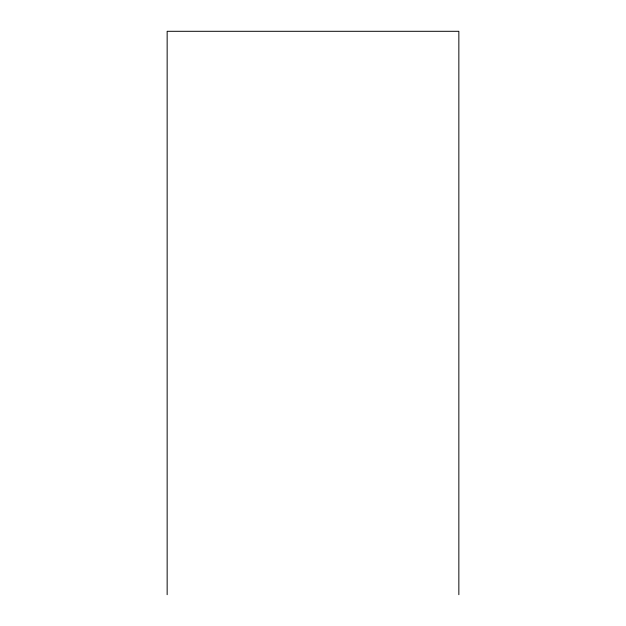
<?xml version="1.0" encoding="UTF-8"?>
<svg xmlns="http://www.w3.org/2000/svg" width="626" height="626" viewBox="0 0 626 626"><rect width="100%" height="100%" fill="white"/><g stroke="black" fill="none" stroke-linecap="round" stroke-linejoin="round"><path stroke-width="0.94" d="M458.85 594.7L458.85 31.3L167.15 31.3L167.15 594.7"/></g></svg>
